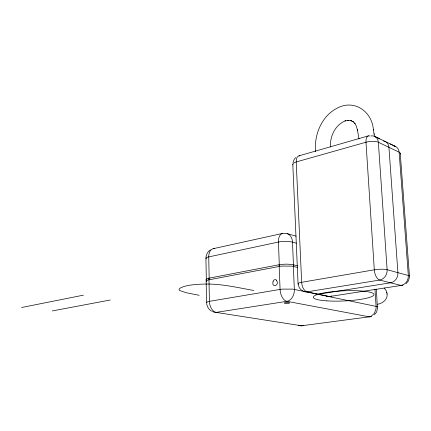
<?xml version="1.0" encoding="UTF-8"?>
<svg xmlns="http://www.w3.org/2000/svg" width="431" height="431" viewBox="0 0 431 431"><rect width="100%" height="100%" fill="white"/><g stroke="black" fill="none" stroke-linecap="round" stroke-linejoin="round"><path stroke-width="0.65" d="M387.076 293.764C387.922 299.426 382.604 303.467 377.545 304.275M330.469 147.003C329.866 136.153 335.189 124.915 345.608 120.675L344.978 120.955L348.571 120.297L347.742 120.319L351.577 120.879L350.786 120.637L353.334 121.844L352.655 121.37L355.096 123.616L354.611 122.948L356.248 125.981L357.504 130.21L357.358 129.564L359.012 138.922M377.524 308.09L376.678 311.861L374.388 314.845M409.428 277.128L408.54 280.759L406.11 283.62M292.972 162.541L294.265 159.206L295.828 157.509M206.961 302.955L206.551 302.476L206.115 279.477L207.349 278.588A8.286 1.595 -1.2 0 1 208.954 278.184L279.116 264.731A8.889 1.821 -2.2 0 1 281.502 264.381L286.502 264.128L291.243 264.408A11.502 2.349 -2.2 0 1 293.279 264.774L297.837 265.879M206.524 281.427L206.406 280.867L207.58 280.177A8.286 1.584 -1.2 0 1 209.191 279.773L279.363 266.433A8.889 1.805 -2.2 0 1 281.75 266.083L291.491 266.11A11.502 2.327 -2.2 0 1 293.527 266.471L297.433 267.409M376.382 289.206L377.362 307.422M273.13 281.324C270.975 288.328 279.864 285.985 276.643 280.446M206.551 302.476L207.79 301.7A8.334 1.39 -1.2 0 1 209.412 301.339L280.08 289.427A8.949 1.584 -2.1 0 1 282.488 289.115L292.293 289.109A11.583 2.047 -2 0 1 294.341 289.422L376.096 306.398A10.344 1.579 -2.7 0 1 377.157 306.721L377.556 307.125M210.274 249.937C207.473 251.736 205.91 255.055 205.916 258.336L206.347 281.055M298.979 155.839L368.424 135.857M282.569 233.424L213.27 248.682M21.55 307.518L83.415 295.16M52.302 310.934L110.293 300.003M293.279 264.774L294.341 289.422A11.788 9.385 -79.1 0 1 294.163 292.401C293.613 295.628 291.976 298.893 289.056 300.574A8.83 7.041 -79.2 0 1 286.917 301.323L216.211 312.389A8.264 6.147 -80.6 0 1 214.326 312.297L212.451 311.354M289.056 302.605C288.107 302.406 283.275 302.266 284.692 303.284M284.81 303.305C285.737 303.559 290.93 303.645 289.201 302.627M199.181 295.3L186.219 292.73L179.872 290.58A23.215 4.218 -1.1 0 1 179.145 289.821A24.669 4.488 -1.1 0 1 179.167 289.093L180.411 287.967L183.089 286.814A42.017 7.586 -1.3 0 1 184.56 286.34L187.512 285.602A17.224 3.162 -1 0 1 189.715 285.214L192.339 284.875A31.485 5.7 -1.1 0 1 194.688 284.632L200.453 284.212A24.589 4.482 -1.1 0 1 207.5 284.04C223.139 284.088 238.467 287.763 253.784 290.483M286.917 301.323L369.232 316.839A9.466 4.833 80.8 0 0 371.43 316.225M296.172 236.177L286.448 233.44A8.701 6.848 -74.5 0 0 284.32 233.51A10.527 6.066 78 0 0 278.431 242.066L279.363 266.433M296.366 243.213L292.477 242.141A11.427 2.624 -2.3 0 0 290.451 241.732L285.748 241.403L280.78 241.672A8.83 2.031 -2.3 0 0 278.404 242.06L208.739 256.898A8.232 1.783 -1.2 0 0 207.139 257.35L205.975 258.126L206.325 258.956M287.175 233.607C289.745 234.405 291.394 236.867 292.056 239.361A11.626 9.143 -74.7 0 1 292.477 242.141L293.527 266.471M298.505 325.184L299.739 325.674A7.354 5.964 -81.8 0 0 301.565 325.777L369.232 316.839A7.796 6.734 -80.3 0 0 371.258 316.203L374.329 313.375L375.972 309.038A10.409 8.976 -80.1 0 0 376.096 306.398L374.97 289.179M375.051 136.573L379.722 138.841M374.377 136.25L395.2 146.341M390.125 143.884L395.863 146.659M211.573 311.166C208.793 309.647 207.02 306.603 206.643 303.499M206.524 280.031L206.115 279.477M301.398 290.111L299.378 287.886L298.139 284.363M384.166 287.973L386.321 290.893L387.13 294.12M373.397 130.027C372.519 113.983 358.01 101.161 341.998 106.118C323.261 112.383 313.87 132.931 315.535 151.717M374.06 133.739L374.539 136.859M373.289 129.408L374.167 134.332M386.833 292.337L386.893 292.692M409.45 276.19L400.254 153.361M292.8 164.416L298.069 283.797M279.116 264.731L280.08 289.427A10.694 6.217 80.1 0 0 286.917 301.361M209.191 279.773L208.739 256.898A9.848 6.303 78.1 0 1 214.455 248.606M208.954 278.184L209.412 301.339A9.994 6.449 80.6 0 0 216.211 312.421L301.565 325.777A8.916 5.091 81.3 0 0 303.893 325.163M383.552 141.007A8.819 7.192 -60.9 0 1 388.924 147.31L397.915 272.661A8.976 7.85 -74 0 1 390.561 282.801L318.498 294.222A8.431 6.923 -78 0 1 315.25 293.802M299.868 155.785A8.308 4.52 75 0 0 296.221 161.954A8.34 2.651 -3.3 0 0 293.058 164.928M369.685 135.932A8.835 4.24 75.3 0 0 365.978 142.225L374.307 269.811A9.153 4.552 79.5 0 0 379.684 280.058L401.062 285.451A8.841 4.235 79.7 0 0 403.012 284.993M298.57 284.239A8.62 1.584 -2.3 0 1 301.652 282.294L374.307 269.811A9.299 1.778 -3.3 0 1 387.124 269.72L408.329 275.501A9.019 1.649 -3.5 0 1 409.31 276.535M370.784 135.932A8.97 7.241 -61.5 0 1 378.353 142.257L399.138 152.191A8.717 2.748 -5.3 0 1 400.135 153.932M301.986 290.182A8.572 6.961 -78 0 0 307.061 291.841L329.559 296.523L401.062 285.451A8.819 7.785 -73.9 0 0 408.329 275.501L399.138 152.191A8.668 7.144 -60.3 0 0 393.789 145.964M326.326 296.102A8.291 6.885 -78.1 0 0 329.559 296.523A8.313 4.515 80.1 0 0 331.827 295.914M273.098 281.314A2.634 2.074 -78.3 0 1 276.691 280.398M365.978 142.225L296.221 161.954L301.652 282.294A8.588 4.833 79.8 0 0 307.061 291.841L379.684 280.058A9.137 7.909 -74.2 0 0 387.124 269.72L378.353 142.257A8.981 2.958 -5 0 0 365.978 142.225M326.887 300.87A30.396 5.08 -2.6 0 0 373.968 294.831A30.396 5.08 -2.6 0 0 330.124 291.938A30.396 5.08 -2.6 0 0 326.887 300.87"/></g></svg>
